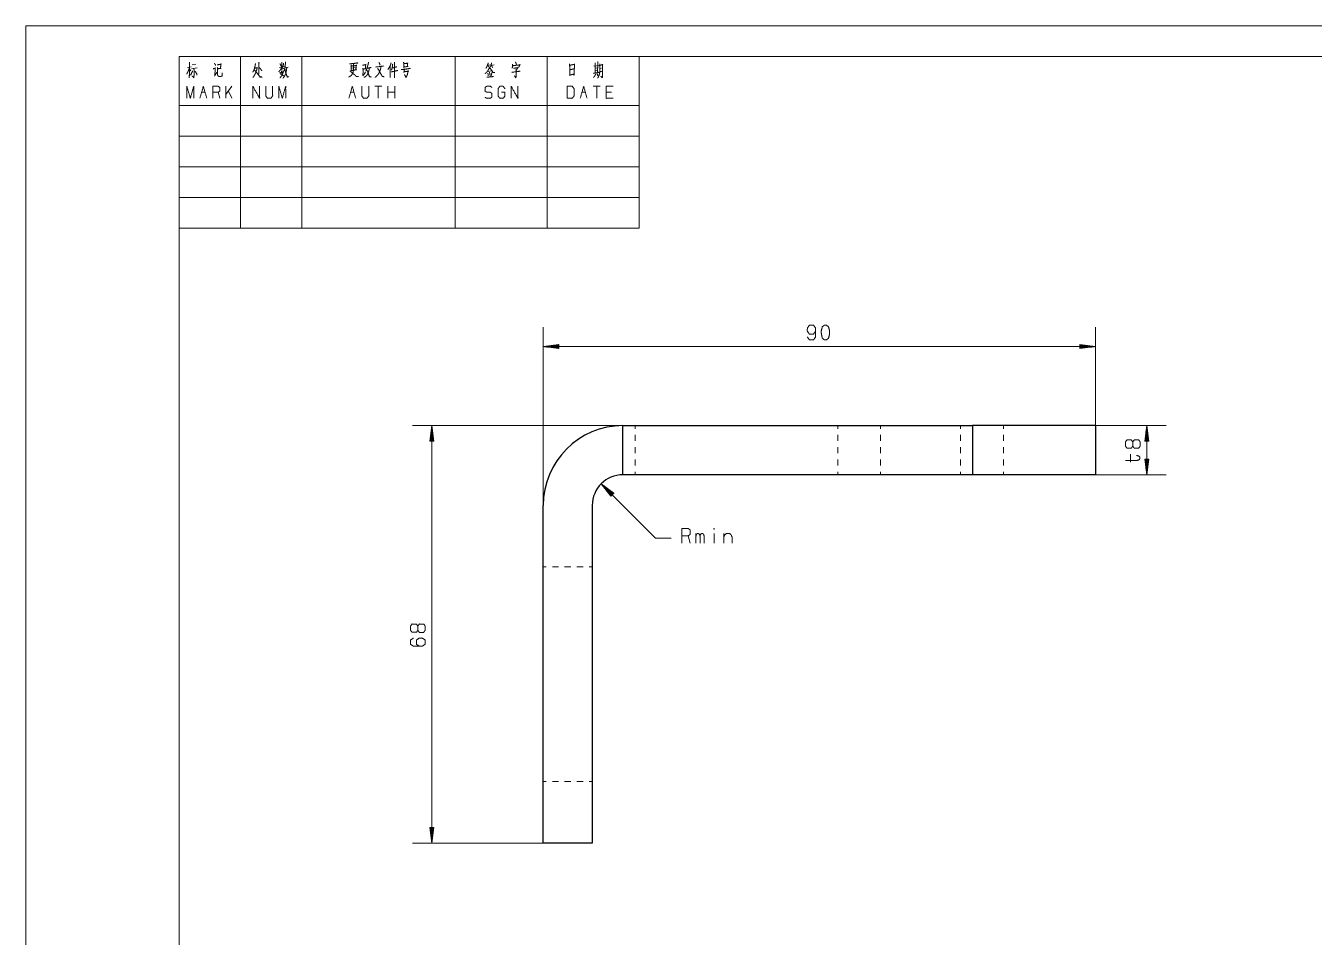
# Model space of a CAD drawing. Header units: millimetres. Extents: x 0 to 420, y 0 to 297.
# Drawn here: x 0 to 210, y 148.5 to 297 of the extents above; entities that cross this region are included whole.
import ezdxf

# ---------------------------------------------------------------- set-up
doc = ezdxf.new("R2010")
doc.units = ezdxf.units.MM
doc.layers.add('1', color=7, linetype='Continuous', true_color=0xffffff)

msp = doc.modelspace()

# ---------------------------------------------------------------- linework, layer by layer
at = {"layer": '1', "color": 132, "linetype": 'Continuous', "lineweight": 18}
for p, q in [((0, 297), (0, 0)), ((420, 297), (0, 297)), ((25, 292), (25, 264)), ((25, 292), (100, 292)), ((25, 292), (100, 292)), ((25, 292), (100, 292)), ((25, 292), (25, 5)), ((415, 292), (25, 292)), ((35, 292), (35, 264)), ((45, 292), (45, 264)), ((70, 292), (70, 264)), ((85, 292), (85, 264)), ((100, 292), (100, 264)), ((25, 284), (100, 284)), ((25, 279), (100, 279)), ((25, 274), (100, 274)), ((25, 269), (100, 269)), ((25, 264), (100, 264))]:
    msp.add_line(p, q, dxfattribs=at)
at = {"layer": '1', "color": 95, "linetype": 'Continuous', "lineweight": 18}
for p, q in [((26.34, 290.18), (26.96, 290.3)), ((26.7, 289.95), (26.92, 289.68)), ((26.99, 289.99), (27.95, 290.14)), ((27.13, 290.61), (27.71, 290.74)), ((41.34, 290.22), (42.13, 290.38)), ((42.25, 290.16), (42.79, 290.28)), ((53.17, 290.09), (53.7, 290.18)), ((75.25, 290.57), (75.67, 290.63)), ((75.35, 290.55), (75.45, 290.24)), ((75.82, 290.51), (76.35, 290.61)), ((75.98, 290.49), (76.11, 290.16)), ((92.56, 290.43), (93.43, 290.55)), ((92.84, 290.07), (93.11, 290.14)), ((93.6, 290.05), (93.85, 290.12)), ((54.91, 288.87), (55.37, 289.43)), ((75.83, 289.64), (75.37, 289.56)), ((92.86, 289.72), (93.09, 289.78)), ((28.66, 286.17), (29.22, 286.17)), ((31.62, 285.18), (31.34, 286.17)), ((33.59, 287.14), (32.63, 285.78)), ((32.63, 285.18), (32.63, 287.14)), ((33.59, 285.18), (33.04, 286.36)), ((52.94, 286.17), (53.49, 286.17)), ((58.02, 287.14), (56.9, 287.14)), ((57.46, 287.14), (57.46, 285.18)), ((59.02, 285.18), (59.02, 287.14)), ((60.14, 286.17), (59.02, 286.17)), ((60.14, 285.18), (60.14, 287.14)), ((90.65, 286.17), (91.2, 286.17)), ((93.6, 287.14), (92.49, 287.14)), ((93.05, 287.14), (93.05, 285.18)), ((95.45, 286.17), (94.61, 286.17)), ((180.04, 225.91), (180.04, 227.23)), ((109.23, 212.72), (109.23, 214.29)), ((112.18, 214.29), (112.18, 212.72)), ((113.78, 214.29), (113.78, 212.72)), ((108.3, 212.72), (107.96, 213.92))]:
    msp.add_line(p, q, dxfattribs=at)
at = {"layer": '1', "color": 13, "linetype": 'Continuous', "lineweight": 18}
for p, q in [((84.33, 218.85), (84.33, 247.91)), ((174.33, 231.85), (174.33, 247.91)), ((86.87, 245.07), (84.33, 244.74)), ((84.33, 244.74), (86.87, 244.41)), ((174.33, 244.74), (84.33, 244.74)), ((86.87, 244.77), (84.52, 244.77)), ((86.87, 244.71), (84.52, 244.71)), ((86.87, 244.82), (84.91, 244.82)), ((86.87, 244.66), (84.91, 244.66)), ((86.87, 244.87), (85.3, 244.87)), ((86.87, 244.61), (85.3, 244.61)), ((86.87, 244.92), (85.68, 244.92)), ((86.87, 244.56), (85.68, 244.56)), ((86.87, 244.97), (86.07, 244.97)), ((86.87, 244.51), (86.07, 244.51)), ((86.87, 245.02), (86.45, 245.02)), ((86.87, 244.46), (86.45, 244.46)), ((86.87, 245.07), (86.84, 245.07)), ((86.87, 245.07), (86.84, 245.07)), ((86.87, 244.41), (86.84, 244.41)), ((86.87, 244.41), (86.84, 244.41)), ((86.87, 244.41), (86.87, 245.07)), ((171.79, 245.07), (171.82, 245.07)), ((171.79, 245.07), (171.82, 245.07)), ((171.79, 245.07), (171.79, 244.41)), ((174.33, 244.74), (171.79, 245.07)), ((171.79, 245.02), (172.21, 245.02)), ((171.79, 244.97), (172.6, 244.97)), ((171.79, 244.92), (172.98, 244.92)), ((171.79, 244.87), (173.37, 244.87)), ((171.79, 244.82), (173.75, 244.82)), ((171.79, 244.77), (174.14, 244.77)), ((171.79, 244.41), (174.33, 244.74)), ((171.79, 244.71), (174.14, 244.71)), ((171.79, 244.66), (173.75, 244.66)), ((171.79, 244.61), (173.37, 244.61)), ((171.79, 244.56), (172.98, 244.56)), ((171.79, 244.51), (172.6, 244.51)), ((171.79, 244.46), (172.21, 244.46)), ((171.79, 244.41), (171.82, 244.41)), ((171.79, 244.41), (171.82, 244.41)), ((97.33, 231.85), (63.01, 231.85)), ((66.19, 231.85), (65.85, 229.31)), ((66.11, 229.31), (66.11, 231.27)), ((66.16, 229.31), (66.16, 231.66)), ((66.52, 229.31), (66.19, 231.85)), ((66.19, 231.85), (66.19, 163.85)), ((66.21, 229.31), (66.21, 231.66)), ((66.26, 229.31), (66.26, 231.27)), ((174.33, 231.85), (185.89, 231.85)), ((182.71, 231.85), (182.38, 229.31)), ((182.64, 229.31), (182.64, 231.27)), ((182.69, 229.31), (182.69, 231.66)), ((183.05, 229.31), (182.71, 231.85)), ((182.71, 231.85), (182.71, 223.85)), ((182.74, 229.31), (182.74, 231.66)), ((182.79, 229.31), (182.79, 231.27)), ((65.85, 229.31), (66.52, 229.31)), ((65.86, 229.31), (65.86, 229.34)), ((65.86, 229.31), (65.86, 229.34)), ((65.91, 229.31), (65.91, 229.73)), ((65.96, 229.31), (65.96, 230.11)), ((66.01, 229.31), (66.01, 230.5)), ((66.06, 229.31), (66.06, 230.88)), ((66.31, 229.31), (66.31, 230.88)), ((66.37, 229.31), (66.37, 230.5)), ((66.42, 229.31), (66.42, 230.11)), ((66.47, 229.31), (66.47, 229.73)), ((66.52, 229.31), (66.52, 229.34)), ((66.52, 229.31), (66.52, 229.34)), ((182.38, 229.31), (182.38, 229.34)), ((182.38, 229.31), (182.38, 229.34)), ((182.38, 229.31), (183.05, 229.31)), ((182.43, 229.31), (182.43, 229.73)), ((182.48, 229.31), (182.48, 230.11)), ((182.53, 229.31), (182.53, 230.5)), ((182.58, 229.31), (182.58, 230.88)), ((182.84, 229.31), (182.84, 230.88)), ((182.89, 229.31), (182.89, 230.5)), ((182.94, 229.31), (182.94, 230.11)), ((182.99, 229.31), (182.99, 229.73)), ((183.04, 229.31), (183.04, 229.34)), ((183.04, 229.31), (183.04, 229.34)), ((182.38, 226.39), (182.38, 226.36)), ((182.38, 226.39), (182.38, 226.36)), ((182.38, 226.39), (182.71, 223.85)), ((183.05, 226.39), (182.38, 226.39)), ((182.43, 226.39), (182.43, 225.97)), ((182.48, 226.39), (182.48, 225.59)), ((182.53, 226.39), (182.53, 225.2)), ((182.58, 226.39), (182.58, 224.81)), ((182.64, 226.39), (182.64, 224.43)), ((182.69, 226.39), (182.69, 224.04)), ((182.71, 223.85), (183.05, 226.39)), ((182.74, 226.39), (182.74, 224.04)), ((182.79, 226.39), (182.79, 224.43)), ((182.84, 226.39), (182.84, 224.81)), ((182.89, 226.39), (182.89, 225.2)), ((182.94, 226.39), (182.94, 225.59)), ((182.99, 226.39), (182.99, 225.97)), ((183.04, 226.39), (183.04, 226.36)), ((183.04, 226.39), (183.04, 226.36)), ((174.33, 223.85), (185.89, 223.85)), ((95.83, 220.83), (93.8, 222.38)), ((93.8, 222.38), (95.36, 220.35)), ((102.65, 213.53), (93.8, 222.38)), ((95.57, 220.57), (93.91, 222.23)), ((95.61, 220.61), (93.95, 222.27)), ((95.54, 220.53), (94.15, 221.92)), ((95.65, 220.64), (94.26, 222.03)), ((95.5, 220.5), (94.39, 221.61)), ((95.68, 220.68), (94.57, 221.79)), ((95.47, 220.46), (94.63, 221.3)), ((95.43, 220.43), (94.86, 221)), ((95.72, 220.71), (94.88, 221.56)), ((95.39, 220.39), (95.1, 220.69)), ((95.75, 220.75), (95.19, 221.32)), ((95.36, 220.35), (95.83, 220.83)), ((95.79, 220.79), (95.49, 221.08)), ((95.83, 220.82), (95.8, 220.84)), ((95.83, 220.82), (95.8, 220.84)), ((95.36, 220.36), (95.34, 220.38)), ((95.36, 220.36), (95.34, 220.38)), ((105.19, 213.53), (102.65, 213.53)), ((65.85, 166.39), (66.19, 163.85)), ((66.52, 166.39), (65.85, 166.39)), ((65.86, 166.39), (65.86, 166.36)), ((65.86, 166.39), (65.86, 166.36)), ((65.91, 166.39), (65.91, 165.97)), ((65.96, 166.39), (65.96, 165.59)), ((66.01, 166.39), (66.01, 165.2)), ((66.06, 166.39), (66.06, 164.81)), ((66.11, 166.39), (66.11, 164.43)), ((66.16, 166.39), (66.16, 164.04)), ((66.19, 163.85), (66.52, 166.39)), ((66.21, 166.39), (66.21, 164.04)), ((66.26, 166.39), (66.26, 164.43)), ((66.31, 166.39), (66.31, 164.81)), ((66.37, 166.39), (66.37, 165.2)), ((66.42, 166.39), (66.42, 165.59)), ((66.47, 166.39), (66.47, 165.97)), ((66.52, 166.39), (66.52, 166.36)), ((66.52, 166.39), (66.52, 166.36)), ((84.33, 163.85), (63.01, 163.85))]:
    msp.add_line(p, q, dxfattribs=at)
at = {"layer": '1', "color": 30, "linetype": 'Continuous', "lineweight": 25}
for p, q in [((97.33, 231.85), (154.33, 231.85)), ((97.33, 223.85), (97.33, 231.85)), ((174.33, 231.85), (154.33, 231.85)), ((154.33, 231.85), (154.33, 223.85)), ((174.33, 231.85), (174.33, 223.85)), ((154.33, 223.85), (97.33, 223.85)), ((174.33, 223.85), (154.33, 223.85)), ((84.33, 163.85), (84.33, 218.85)), ((92.33, 218.85), (92.33, 163.85)), ((92.33, 163.85), (84.33, 163.85))]:
    msp.add_line(p, q, dxfattribs=at)
at = {"layer": '1', "color": 43, "linetype": 'Continuous', "lineweight": 18}
for p, q in [((99.33, 231.85), (99.33, 231.35)), ((132.33, 231.85), (132.33, 231.35)), ((139.33, 231.35), (139.33, 231.85)), ((152.33, 231.85), (152.33, 231.35)), ((159.33, 231.35), (159.33, 231.85)), ((99.33, 230.35), (99.33, 229.35)), ((132.33, 230.35), (132.33, 229.35)), ((139.33, 229.35), (139.33, 230.35)), ((152.33, 230.35), (152.33, 229.35)), ((159.33, 229.35), (159.33, 230.35)), ((99.33, 228.35), (99.33, 227.35)), ((132.33, 228.35), (132.33, 227.35)), ((139.33, 227.35), (139.33, 228.35)), ((152.33, 228.35), (152.33, 227.35)), ((159.33, 227.35), (159.33, 228.35)), ((99.33, 226.35), (99.33, 225.35)), ((132.33, 226.35), (132.33, 225.35)), ((139.33, 225.35), (139.33, 226.35)), ((152.33, 226.35), (152.33, 225.35)), ((159.33, 225.35), (159.33, 226.35)), ((99.33, 224.35), (99.33, 223.85)), ((132.33, 224.35), (132.33, 223.85)), ((139.33, 223.85), (139.33, 224.35)), ((152.33, 224.35), (152.33, 223.85)), ((159.33, 223.85), (159.33, 224.35)), ((84.83, 208.85), (84.33, 208.85)), ((86.83, 208.85), (85.83, 208.85)), ((88.83, 208.85), (87.83, 208.85)), ((90.83, 208.85), (89.83, 208.85)), ((92.33, 208.85), (91.83, 208.85)), ((84.33, 173.85), (84.83, 173.85)), ((85.83, 173.85), (86.83, 173.85)), ((87.83, 173.85), (88.83, 173.85)), ((89.83, 173.85), (90.83, 173.85)), ((91.83, 173.85), (92.33, 173.85))]:
    msp.add_line(p, q, dxfattribs=at)
at = {"layer": '1', "color": 30, "linetype": 'Continuous', "lineweight": 25}
for radius in [13, 5]:
    msp.add_arc((97.33, 218.85), radius, 90, 180, dxfattribs=at)
at = {"layer": '1', "color": 95, "linetype": 'Continuous', "lineweight": 18}
for points, knots in [([(26.67, 290.16), (26.6, 289.91), (26.48, 289.62), (26.35, 289.35), (26.23, 289.14)], [0, 0, 0.233514, 0.515368, 0.78555, 1, 1]), ([(26.67, 291.07), (26.66, 288.89), (26.63, 288.5), (26.61, 288.71), (26.64, 288.94)], [0, 0, 0.723303, 0.854546, 0.923601, 1, 1]), ([(27.37, 289.99), (27.42, 289.87), (27.42, 288.83), (27.4, 288.6), (27.39, 288.52), (27.11, 288.85), (27.39, 288.56)], [0, 0, 0.056947, 0.504404, 0.603051, 0.639405, 0.826366, 1, 1]), ([(30.53, 289.99), (30.92, 290.09), (30.86, 290.16), (30.83, 288.96), (30.77, 288.83), (31.12, 289.41)], [0, 0, 0.158008, 0.19221, 0.673433, 0.728446, 1, 1]), ([(30.7, 290.88), (30.87, 290.72), (30.92, 290.63), (30.92, 290.53), (30.9, 290.67)], [0, 0, 0.413146, 0.573572, 0.750721, 1, 1]), ([(31.19, 290.63), (31.87, 290.74), (31.82, 290.8), (31.73, 290.05), (31.82, 290.05), (31.25, 289.99)], [0, 0, 0.313958, 0.349012, 0.694882, 0.735357, 1, 1]), ([(31.22, 290.22), (31.25, 289.91), (31.25, 289.2), (31.27, 288.98), (31.3, 288.87), (31.34, 288.81), (31.41, 288.77), (31.53, 288.75), (31.66, 288.73), (32.03, 288.79), (32, 289.33), (32, 288.79)], [0, 0, 0.097093, 0.316208, 0.387239, 0.42073, 0.444406, 0.470581, 0.507596, 0.549105, 0.664641, 0.832445, 1, 1]), ([(37.43, 290.84), (37.42, 290.72), (37.34, 290.3), (37.26, 290.01), (37.18, 289.8), (37.09, 289.6), (37.01, 289.43)], [0, 0, 0.084498, 0.36853, 0.573114, 0.721457, 0.873368, 1, 1]), ([(37.28, 290.09), (37.75, 290.18), (37.71, 290.22), (37.68, 290.03), (37.62, 289.76), (37.56, 289.6), (37.48, 289.37), (37.4, 289.18), (37.28, 288.98), (37.2, 288.81), (37.02, 288.56)], [0, 0, 0.202443, 0.228131, 0.308408, 0.425631, 0.500403, 0.604281, 0.689483, 0.790714, 0.870506, 1, 1]), ([(37.28, 289.8), (38.22, 288.62), (38.56, 288.65), (38.54, 288.65), (38.24, 288.67), (38.08, 288.81)], [0, 0, 0.632183, 0.773704, 0.779845, 0.909108, 1, 1]), ([(37.97, 291.05), (38.02, 290.94), (38, 290.84), (37.99, 289.12), (37.97, 289.23), (38, 289.45)], [0, 0, 0.049543, 0.095606, 0.852767, 0.898838, 1, 1]), ([(38.1, 290.16), (38.13, 290.14), (38.4, 289.8), (38.47, 289.68)], [0, 0, 0.059448, 0.761031, 1, 1]), ([(41.75, 290.24), (41.62, 290.01), (41.48, 289.8), (41.35, 289.64), (41.22, 289.49)], [0, 0, 0.287221, 0.555142, 0.786181, 1, 1]), ([(41.43, 290.8), (41.56, 290.57), (41.59, 290.43)], [0, 0, 0.640221, 1, 1]), ([(41.73, 291.07), (41.76, 290.92), (41.76, 289.78), (41.73, 289.93), (41.76, 290.05)], [0, 0, 0.094654, 0.823636, 0.91829, 1, 1]), ([(41.76, 290.2), (41.94, 290.07), (42.03, 289.97)], [0, 0, 0.613122, 1, 1]), ([(42.03, 290.92), (42.03, 290.82), (41.91, 290.34)], [0, 0, 0.174301, 1, 1]), ([(42.54, 290.16), (42.49, 289.8), (42.45, 289.56), (42.41, 289.35), (42.35, 289.16), (42.23, 288.91), (42.13, 288.73), (42.01, 288.56), (41.92, 288.48)], [0, 0, 0.19438, 0.332636, 0.448614, 0.555649, 0.70616, 0.822692, 0.933847, 1, 1]), ([(42.33, 291.11), (42.33, 290.98), (42.32, 290.76), (42.27, 290.47), (42.23, 290.16), (42.17, 289.91), (42.1, 289.68), (42.08, 289.62)], [0, 0, 0.081852, 0.232243, 0.425429, 0.63211, 0.800313, 0.957953, 1, 1]), ([(42.22, 289.89), (42.25, 289.85), (42.39, 289.27), (42.49, 289), (42.6, 288.71), (42.63, 288.65), (42.85, 288.67), (42.63, 288.69), (42.55, 288.81)], [0, 0, 0.026721, 0.341749, 0.493483, 0.655465, 0.691641, 0.80784, 0.924039, 1, 1]), ([(53.44, 290.84), (53.42, 290.18), (53.41, 289.85), (53.39, 289.66), (53.38, 289.56), (53.36, 289.43), (53.32, 289.31), (53.27, 289.2), (53.14, 289.02), (53, 288.85), (52.79, 288.73), (52.69, 288.67), (52.65, 288.65)], [0, 0, 0.263783, 0.395771, 0.470171, 0.511786, 0.56157, 0.614019, 0.658777, 0.749614, 0.837596, 0.932985, 0.980677, 1, 1]), ([(52.76, 290.82), (52.82, 290.78), (52.85, 290.8), (54.11, 290.94), (54.07, 290.96), (53.92, 290.92)], [0, 0, 0.045522, 0.068286, 0.872626, 0.90344, 1, 1]), ([(53, 290.59), (53.04, 290.41), (53.04, 289.66), (53.03, 289.7), (53.89, 289.85), (53.8, 289.85), (53.89, 290.63), (53.92, 290.57), (53.87, 290.53), (53.04, 290.43)], [0, 0, 0.051663, 0.252803, 0.264656, 0.500971, 0.524672, 0.738301, 0.756829, 0.773117, 1, 1]), ([(54.88, 290.57), (55.47, 290.67), (55.41, 290.74), (55.34, 290.01), (55.41, 290.01), (54.97, 289.93), (54.94, 290.12), (54.97, 289.89), (54.96, 288.96)], [0, 0, 0.181366, 0.207406, 0.429567, 0.451891, 0.588199, 0.645735, 0.715777, 1, 1]), ([(55.98, 290.12), (55.98, 289.99), (55.92, 289.66), (55.86, 289.47), (55.81, 289.31), (55.73, 289.16), (55.65, 289.02), (55.54, 288.87), (55.31, 288.67), (55.13, 288.58)], [0, 0, 0.067236, 0.249298, 0.354996, 0.450079, 0.537949, 0.629663, 0.725721, 0.894899, 1, 1]), ([(55.85, 291.05), (55.82, 290.8), (55.73, 290.47), (55.62, 290.12), (55.53, 289.89), (55.47, 289.72), (55.41, 289.58)], [0, 0, 0.162457, 0.385014, 0.625897, 0.784413, 0.898493, 1, 1]), ([(55.54, 289.8), (55.59, 289.78), (56.04, 288.67), (56.32, 288.65), (56.06, 288.71), (55.98, 288.83)], [0, 0, 0.024909, 0.644018, 0.787117, 0.926016, 1, 1]), ([(55.62, 290.07), (56.27, 290.2), (56.2, 290.22), (56.08, 290.18)], [0, 0, 0.769962, 0.857327, 1, 1]), ([(57.88, 290.32), (57.88, 290.2), (57.81, 289.91), (57.74, 289.68), (57.65, 289.43), (57.52, 289.23), (57.5, 289.18), (57.42, 289.08), (57.31, 288.94), (57.18, 288.81), (57.06, 288.69), (56.93, 288.58)], [0, 0, 0.060656, 0.206644, 0.323463, 0.452143, 0.571976, 0.593424, 0.659716, 0.74639, 0.834816, 0.918178, 1, 1]), ([(57.02, 290.28), (58.29, 290.43), (58.21, 290.45), (58.12, 290.41)], [0, 0, 0.872478, 0.933903, 1, 1]), ([(57.34, 290.05), (57.4, 290.01), (58.1, 288.75), (58.43, 288.69), (58.12, 288.77), (58.02, 288.89)], [0, 0, 0.030854, 0.652647, 0.79375, 0.930716, 1, 1]), ([(57.56, 291.03), (57.66, 290.84), (57.71, 290.72), (57.74, 290.59)], [0, 0, 0.450481, 0.729637, 1, 1]), ([(59.55, 290.98), (59.48, 290.72), (59.38, 290.47), (59.26, 290.24), (59.14, 290.05), (59, 289.85)], [0, 0, 0.21836, 0.428744, 0.629221, 0.801494, 1, 1]), ([(59.38, 290.41), (59.39, 289.16), (59.39, 288.56), (59.38, 288.69), (59.39, 288.91)], [0, 0, 0.565717, 0.839123, 0.896086, 1, 1]), ([(59.8, 290.72), (59.76, 290.38), (59.7, 290.09), (59.64, 289.89), (59.6, 289.76)], [0, 0, 0.34211, 0.644851, 0.86512, 1, 1]), ([(59.8, 290.14), (60.47, 290.32), (60.4, 290.32), (60.28, 290.26)], [0, 0, 0.772509, 0.853435, 1, 1]), ([(60.08, 291.07), (60.12, 290.98), (60.09, 291.03), (60.11, 288.54), (60.09, 288.73), (60.11, 289.04)], [0, 0, 0.029975, 0.04619, 0.840789, 0.900562, 1, 1]), ([(61.18, 289.87), (61.37, 289.87), (61.75, 289.91), (62.68, 290.05), (62.58, 290.07), (62.43, 290.03)], [0, 0, 0.10704, 0.322386, 0.855626, 0.914427, 1, 1]), ([(61.57, 291.07), (61.63, 290.82), (61.63, 290.09), (61.63, 290.28), (62.33, 290.38), (62.21, 290.38), (62.24, 290.9), (62.26, 290.98), (62.29, 290.92), (62.19, 290.9), (61.63, 290.82)], [0, 0, 0.076614, 0.294117, 0.350048, 0.563214, 0.598361, 0.753971, 0.779215, 0.799829, 0.831205, 1, 1]), ([(61.73, 289.91), (61.63, 289.41), (61.6, 289.49), (62.38, 289.62), (62.33, 289.7), (62.33, 289.62), (62.24, 289.27), (62.19, 289.04), (62.11, 288.85), (62.05, 288.71), (62.01, 288.6), (61.98, 288.58), (61.72, 289.06), (62, 288.62)], [0, 0, 0.13637, 0.159981, 0.371157, 0.396349, 0.418604, 0.516111, 0.579311, 0.63312, 0.675133, 0.705357, 0.714996, 0.861275, 1, 1]), ([(75.64, 290.3), (75.63, 290.2), (75.39, 289.83), (75.38, 289.78), (75.26, 289.6), (75.06, 289.37), (74.85, 289.16)], [0, 0, 0.074337, 0.387309, 0.418539, 0.575027, 0.79286, 1, 1]), ([(75.37, 290.98), (75.35, 290.84), (75.23, 290.53), (75.13, 290.28), (75.01, 290.07)], [0, 0, 0.148006, 0.485257, 0.758321, 1, 1]), ([(75.61, 290.16), (76.2, 289.37), (76.43, 289.37), (76.2, 289.39), (76.08, 289.54)], [0, 0, 0.599324, 0.742451, 0.886135, 1, 1]), ([(75.91, 290.98), (75.92, 290.88), (75.75, 290.3)], [0, 0, 0.147218, 1, 1]), ([(79.34, 290.74), (79.34, 290.51), (79.33, 290.34), (79.3, 290.22), (79.27, 290.12)], [0, 0, 0.361949, 0.626223, 0.829034, 1, 1]), ([(79.34, 290.49), (80.57, 290.63), (80.56, 290.67), (80.37, 290.26)], [0, 0, 0.712481, 0.737756, 1, 1]), ([(79.49, 290.07), (80.25, 290.18), (80.21, 290.24), (79.92, 289.72)], [0, 0, 0.533866, 0.586729, 1, 1]), ([(79.87, 289.87), (79.9, 289.76), (79.93, 289.64), (79.94, 289.43), (79.94, 289), (79.93, 288.85), (79.9, 288.65), (79.86, 288.52), (79.64, 288.87), (79.87, 288.56)], [0, 0, 0.049623, 0.1085, 0.204239, 0.404798, 0.471991, 0.568442, 0.629223, 0.820578, 1, 1]), ([(79.78, 291.09), (79.89, 290.96), (79.93, 290.86), (79.96, 290.69)], [0, 0, 0.364604, 0.619196, 1, 1]), ([(88.61, 290.8), (88.64, 290.59), (88.66, 290.14), (88.67, 289.66), (88.67, 289.6), (88.67, 288.83), (88.67, 288.98), (89.24, 289.1), (89.36, 288.96), (89.39, 289.14), (89.39, 289.39), (89.4, 289.87), (89.42, 290.36), (89.42, 290.78), (89.43, 290.72), (88.66, 290.57)], [0, 0, 0.037589, 0.119519, 0.205166, 0.216331, 0.354043, 0.380097, 0.485125, 0.518622, 0.552532, 0.597196, 0.682843, 0.77221, 0.846648, 0.858119, 1, 1]), ([(88.67, 289.83), (89.24, 289.95), (89.18, 289.97), (89.05, 289.89)], [0, 0, 0.728512, 0.805958, 1, 1]), ([(92.8, 290.98), (92.83, 290.86), (92.83, 289.31)], [0, 0, 0.075954, 1, 1]), ([(93.21, 291.11), (93.24, 290.98), (93.19, 289.37)], [0, 0, 0.073211, 1, 1]), ([(93.55, 290.82), (93.59, 290.59), (93.59, 290.14), (93.57, 289.64), (93.55, 289.33), (93.47, 289), (93.38, 288.79), (93.22, 288.48)], [0, 0, 0.096217, 0.285187, 0.491418, 0.620825, 0.76157, 0.854869, 1, 1]), ([(93.59, 290.57), (94.03, 290.67), (93.98, 290.74), (93.98, 290.05), (94, 289.12), (93.98, 288.77), (93.97, 288.56), (93.95, 288.5), (93.74, 288.77), (93.94, 288.58)], [0, 0, 0.13308, 0.155522, 0.357051, 0.631901, 0.735808, 0.797028, 0.815849, 0.918301, 1, 1]), ([(27.18, 289.66), (27.17, 289.58), (26.86, 288.96)], [0, 0, 0.108202, 1, 1]), ([(27.61, 289.58), (27.87, 289.16), (27.92, 289), (27.81, 289.27)], [0, 0, 0.516563, 0.696901, 1, 1]), ([(41.34, 289.31), (41.97, 289.45), (41.98, 289.64), (41.98, 289.56), (41.91, 289.31), (41.81, 289.04), (41.7, 288.83), (41.59, 288.71), (41.48, 288.58), (41.41, 288.52)], [0, 0, 0.30447, 0.39258, 0.431622, 0.553714, 0.689469, 0.798362, 0.878841, 0.954752, 1, 1]), ([(41.72, 289.66), (41.56, 289.08), (41.66, 289.04), (41.78, 289), (41.89, 288.94), (42.04, 288.85)], [0, 0, 0.5291, 0.62629, 0.735524, 0.852093, 1, 1]), ([(52.82, 289.6), (52.89, 289.6), (53.17, 289.37), (53.41, 289.16), (53.63, 288.98), (53.9, 288.71), (54.23, 288.75), (53.92, 288.71), (53.82, 288.79)], [0, 0, 0.033467, 0.197839, 0.340788, 0.472468, 0.649452, 0.797921, 0.939753, 1, 1]), ([(59.57, 289.49), (60.61, 289.7), (60.53, 289.72), (60.4, 289.66)], [0, 0, 0.826976, 0.886334, 1, 1]), ([(75.12, 288.62), (76.23, 288.73), (76.16, 288.73), (75.99, 288.71)], [0, 0, 0.825897, 0.879998, 1, 1]), ([(75.31, 289.27), (75.38, 289), (75.38, 288.87), (75.37, 289.04)], [0, 0, 0.489807, 0.707975, 1, 1]), ([(75.58, 289.43), (75.64, 289.12), (75.61, 288.96), (75.61, 289.18)], [0, 0, 0.443891, 0.680119, 1, 1]), ([(75.95, 289.41), (75.95, 289.27), (75.77, 288.69)], [0, 0, 0.19307, 1, 1]), ([(79.2, 289.41), (80.57, 289.6), (80.49, 289.62), (80.28, 289.56)], [0, 0, 0.820202, 0.873508, 1, 1]), ([(92.52, 289.25), (93.43, 289.41), (93.38, 289.43), (93.33, 289.37)], [0, 0, 0.873246, 0.919206, 1, 1]), ([(92.86, 289.12), (92.84, 289.02), (92.73, 288.81), (92.62, 288.67), (92.52, 288.56)], [0, 0, 0.157085, 0.51447, 0.781154, 1, 1]), ([(93.09, 289.18), (93.25, 288.94), (93.25, 288.83), (93.19, 289.02)], [0, 0, 0.497679, 0.671694, 1, 1]), ([(93.57, 289.52), (93.6, 289.52), (93.84, 289.58)], [0, 0, 0.107799, 1, 1]), ([(26.26, 285.18), (26.26, 287.14), (26.82, 285.18), (27.37, 287.14), (27.37, 285.18)], [0, 0, 0.245192, 0.5, 0.754808, 1, 1]), ([(30.51, 285.18), (30.51, 287.14), (31.34, 287.14), (31.62, 286.96), (31.62, 286.36), (31.34, 286.17), (30.51, 286.17)], [0, 0, 0.400952, 0.571035, 0.639278, 0.761676, 0.829917, 1, 1]), ([(37.01, 285.18), (37.01, 287.14), (38.12, 285.18), (38.12, 287.14)], [0, 0, 0.317574, 0.682426, 1, 1]), ([(39.13, 287.14), (39.13, 285.57), (39.39, 285.18), (39.95, 285.18), (40.24, 285.57), (40.24, 287.14)], [0, 0, 0.337152, 0.438599, 0.557781, 0.662848, 1, 1]), ([(41.25, 285.18), (41.25, 287.14), (41.81, 285.18), (42.36, 287.14), (42.36, 285.18)], [0, 0, 0.245192, 0.5, 0.754808, 1, 1]), ([(54.78, 287.14), (54.78, 285.57), (55.05, 285.18), (55.6, 285.18), (55.89, 285.57), (55.89, 287.14)], [0, 0, 0.337152, 0.438599, 0.557781, 0.662848, 1, 1]), ([(74.85, 285.36), (75.13, 285.18), (75.7, 285.18), (75.98, 285.39), (75.98, 285.97), (75.7, 286.17), (75.15, 286.17), (74.85, 286.36), (74.85, 286.96), (75.15, 287.14), (75.7, 287.14), (75.98, 286.96)], [0, 0, 0.068035, 0.184054, 0.254521, 0.372333, 0.442799, 0.555843, 0.626367, 0.748393, 0.81892, 0.931964, 1, 1]), ([(77.55, 286.17), (78.1, 286.17), (78.1, 285.57), (77.82, 285.18), (77.25, 285.18), (76.97, 285.57), (76.97, 286.75), (77.27, 287.14), (77.81, 287.14), (78.09, 286.75)], [0, 0, 0.103295, 0.214797, 0.304261, 0.410274, 0.499739, 0.718892, 0.809956, 0.910533, 1, 1]), ([(79.11, 285.18), (79.11, 287.14), (80.22, 285.18), (80.22, 287.14)], [0, 0, 0.317574, 0.682426, 1, 1]), ([(88.25, 285.18), (89.07, 285.18), (89.36, 285.57), (89.36, 286.75), (89.07, 287.14), (88.25, 287.14), (88.25, 285.18)], [0, 0, 0.142133, 0.227159, 0.431787, 0.516817, 0.65895, 1, 1]), ([(90.37, 285.18), (90.93, 287.14), (91.48, 285.18)], [0, 0, 0.5, 1, 1]), ([(95.73, 285.18), (94.61, 285.18), (94.61, 287.14), (95.73, 287.14)], [0, 0, 0.265389, 0.734611, 1, 1]), ([(127.39, 246.31), (127.71, 245.83), (128.4, 245.83), (128.73, 246.31), (128.73, 247.73), (128.4, 248.21), (127.71, 248.21), (127.39, 247.73), (127.37, 247.26), (127.71, 246.78), (128.4, 246.78), (128.73, 247.26)], [0, 0, 0.076855, 0.169525, 0.247727, 0.439297, 0.517499, 0.610169, 0.687024, 0.750926, 0.829128, 0.921798, 1, 1]), ([(130.5, 245.83), (130.83, 246.08), (131.01, 246.78), (131.01, 247.26), (130.83, 247.98), (130.5, 248.21), (130.16, 248.21), (129.83, 247.98), (129.65, 247.26), (129.67, 246.78), (129.83, 246.08), (130.16, 245.83), (130.5, 245.83)], [0, 0, 0.067525, 0.183973, 0.260583, 0.380943, 0.446141, 0.500306, 0.565505, 0.685864, 0.762528, 0.87831, 0.945835, 1, 1]), ([(180.42, 228.5), (180.19, 228.18), (179.47, 228.18), (179.24, 228.5), (179.24, 229.19), (179.47, 229.53), (180.19, 229.53), (180.42, 229.19), (180.42, 228.5), (180.67, 228.17), (181.37, 228.17), (181.62, 228.5), (181.62, 229.19), (181.39, 229.53), (180.67, 229.53), (180.42, 229.19)], [0, 0, 0.047574, 0.136086, 0.183661, 0.267817, 0.317167, 0.405679, 0.455028, 0.539185, 0.590297, 0.675758, 0.726871, 0.811028, 0.860377, 0.948889, 1, 1]), ([(181.04, 226.99), (181.39, 226.9), (181.59, 226.7), (181.59, 226.46), (181.39, 226.24), (181.04, 226.17), (179.22, 226.17)], [0, 0, 0.107404, 0.190397, 0.264021, 0.350761, 0.457, 1, 1]), ([(106.95, 212.72), (106.95, 215.09), (107.96, 215.09), (108.3, 214.87), (108.3, 214.14), (107.96, 213.92), (106.95, 213.92)], [0, 0, 0.40095, 0.571034, 0.639277, 0.761673, 0.829916, 1, 1]), ([(109.23, 213.82), (109.28, 214.09), (109.46, 214.27), (109.65, 214.27), (109.83, 214.09), (109.9, 213.82), (109.9, 212.72)], [0, 0, 0.118881, 0.224456, 0.306984, 0.412562, 0.533089, 1, 1]), ([(109.9, 213.82), (109.95, 214.09), (110.13, 214.27), (110.34, 214.27), (110.5, 214.09), (110.57, 213.82), (110.57, 212.72)], [0, 0, 0.118606, 0.223941, 0.313764, 0.413916, 0.534164, 1, 1]), ([(112.18, 214.94), (112.21, 215.04), (112.18, 215.12), (112.14, 215.04), (112.18, 214.94)], [0, 0, 0.280591, 0.5, 0.719409, 1, 1]), ([(113.78, 213.69), (113.89, 213.99), (114.08, 214.22), (114.33, 214.29), (114.56, 214.29), (114.81, 214.22), (115, 213.99), (115.11, 213.69), (115.11, 212.72)], [0, 0, 0.10775, 0.208449, 0.29601, 0.37382, 0.461385, 0.562082, 0.669831, 1, 1]), ([(63.89, 198.5), (63.67, 198.18), (62.94, 198.18), (62.72, 198.5), (62.72, 199.19), (62.94, 199.53), (63.67, 199.53), (63.89, 199.19), (63.89, 198.5), (64.14, 198.17), (64.84, 198.17), (65.09, 198.5), (65.09, 199.19), (64.87, 199.53), (64.14, 199.53), (63.89, 199.19)], [0, 0, 0.047574, 0.136085, 0.183659, 0.267814, 0.317166, 0.405677, 0.455028, 0.539184, 0.590297, 0.675756, 0.726869, 0.811024, 0.860376, 0.948887, 1, 1]), ([(64.14, 195.91), (63.67, 196.23), (63.67, 196.92), (64.14, 197.25), (64.62, 197.25), (65.09, 196.92), (65.09, 196.23), (64.62, 195.91), (63.19, 195.91), (62.72, 196.23), (62.72, 196.92), (63.19, 197.25)], [0, 0, 0.076964, 0.169762, 0.248073, 0.312018, 0.39033, 0.483127, 0.560092, 0.751927, 0.828891, 0.921688, 1, 1])]:
    msp.add_open_spline(points, degree=1, knots=knots, dxfattribs=at)
for points in [[(28.38, 285.18), (28.94, 287.14), (29.5, 285.18)], [(52.66, 285.18), (53.22, 287.14), (53.77, 285.18)]]:
    msp.add_open_spline(points, degree=1, dxfattribs=at)

doc.saveas('drawing.dxf')
